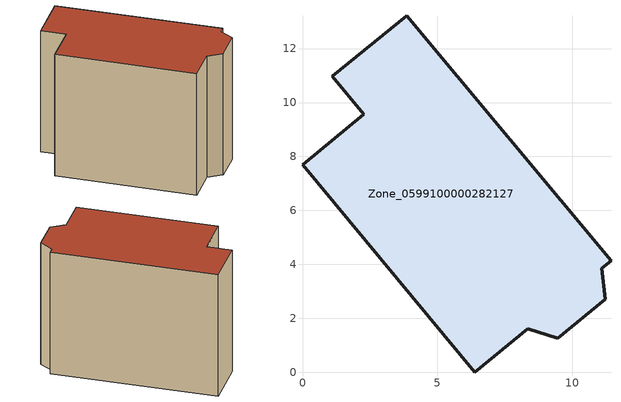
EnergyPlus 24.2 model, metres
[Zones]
Zone_0599100000282127
 floor ground (C_G): 8.35,1.62 6.38,0 0,7.7 2.27,9.56 1.11,10.97 3.86,13.22 11.43,4.14 11.09,3.86 11.22,2.72 9.46,1.27 z0
 wall outside (C_F): 2.27,9.56 0,7.7 6.38,0 8.35,1.62 9.46,1.27 11.22,2.72 11.09,3.86 11.43,4.14 3.86,13.22 1.11,10.97 2.27,9.56 z0:9.43
 roof outside (C_R): 11.09,3.86 11.43,4.14 3.86,13.22 1.11,10.97 2.27,9.56 0,7.7 6.38,0 8.35,1.62 9.46,1.27 11.22,2.72 z9.43
[BUILDING]
Pand.0599100000282127: North Axis=0; Terrain=City; Loads Convergence Tolerance Value=0.04; Temperature Convergence Tolerance Value=0.4; Solar Distribution=FullExterior; Maximum Number of Warmup Days=25; Minimum Number of Warmup Days=1
[Site:Location]
Rotterdam.The.Hague.AP_ZH_NLD Design_Conditions: Latitude=51.96; Longitude=4.45; Time Zone=1; Elevation=-4.5
[SITE:GROUNDTEMPERATURE:BUILDINGSURFACE]
18, 18, 18, 18, 18, 18, 18, 18, 18, 18, 18, 18
[MATERIAL] Thermal Absorptance=0.9; Solar Absorptance=0.7; Visible Absorptance=0.7
Name | Roughness | Thickness | Conductivity | Density | Specific Heat
G.TI.1946 | MediumSmooth | 0.15 | 1 | 540 | 1210
F.TI.1946 | Rough | 0.3 | 0.857143 | 1920 | 840
R.TI.1946 | MediumRough | 0.2 | 0.1 | 1500 | 1000
[CONSTRUCTION]
C_G: G.TI.1946
C_F: F.TI.1946
C_R: R.TI.1946
[ZONE]
Zone_0599100000282127: Type=1; Multiplier=1; Ceiling Height=Autocalculate; Volume=Autocalculate; Floor Area=autocalculate; Part of Total Floor Area=Yes
[ZONEINFILTRATION:DESIGNFLOWRATE]
Infil_Zone_0599100000282127: Zone or ZoneList or Space or SpaceList=Zone_0599100000282127; Schedule=AlwaysOn; Design Flow Rate Calculation Method=Flow/Area; Flow Rate per Floor Area=0.003; Constant Term Coefficient=1; Temperature Term Coefficient=0; Velocity Term Coefficient=0; Velocity Squared Term Coefficient=0
[HVACTEMPLATE:ZONE:IDEALLOADSAIRSYSTEM]
Zone_0599100000282127: Maximum Heating Supply Air Temperature=50; Minimum Cooling Supply Air Temperature=13; Maximum Heating Supply Air Humidity Ratio=0.0156; Minimum Cooling Supply Air Humidity Ratio=0.0077; Heating Limit=NoLimit; Cooling Limit=NoLimit; Dehumidification Control Type=ConstantSensibleHeatRatio; Cooling Sensible Heat Ratio=0.7; Dehumidification Setpoint=60; Humidification Control Type=None; Humidification Setpoint=30; Outdoor Air Method=None; Outdoor Air Flow Rate per Person=0.00944; Outdoor Air Flow Rate per Zone Floor Area=0; Outdoor Air Flow Rate per Zone=0; Demand Controlled Ventilation Type=None; Outdoor Air Economizer Type=NoEconomizer; Heat Recovery Type=None; Sensible Heat Recovery Effectiveness=0.7; Latent Heat Recovery Effectiveness=0.65
[ZONECONTROL:THERMOSTAT]
ThermostatControl_Zone_0599100000282127: Zone or ZoneList=Zone_0599100000282127; Control Type Schedule=DualSetpointControlType; Control 1=Thermostat_Zone_0599100000282127; Temperature Difference Between Cutout And Setpoint=0
[THERMOSTATSETPOINT:DUALSETPOINT]
Thermostat_Zone_0599100000282127: Heating Setpoint Temperature Schedule=HeatingSetpoint_Zone_0599100000282127; Cooling Setpoint Temperature Schedule=CoolingSetpoint_Zone_0599100000282127
[SCHEDULE:COMPACT]
HeatingSetpoint_Zone_0599100000282127: Through: 12/31, For: AllDays, Until: 24:00, 21
CoolingSetpoint_Zone_0599100000282127: Through: 12/31, For: AllDays, Until: 24:00, 24
DualSetpointControlType: Through: 12/31, For: AllDays, Until: 24:00, 4
AlwaysOn: Through: 12/31, For: AllDays, Until: 24:00, 1
